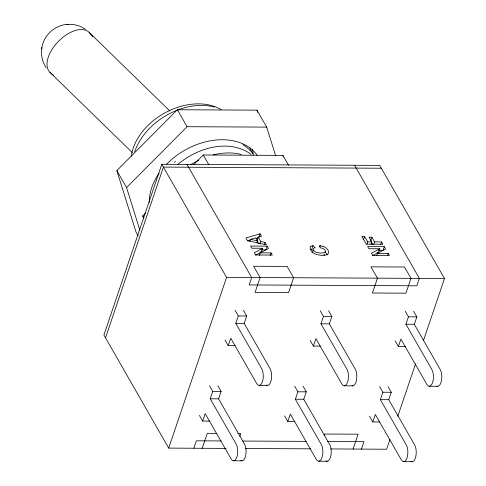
<?xml version="1.0" encoding="UTF-8"?>
<svg xmlns="http://www.w3.org/2000/svg" width="486" height="486" viewBox="0 0 486 486"><rect width="100%" height="100%" fill="white"/><g stroke="black" fill="none" stroke-linecap="round" stroke-linejoin="round"><path stroke-width="0.73" d="M41.772 48.406C40.8 55.1 42.397 62.123 46.152 67.748M41.814 48.102C43.467 35.539 54.657 25.181 67.268 24.391M41.693 48.94L41.899 47.531M423.585 340.194L444.502 278.508L379.718 165.392L161.789 164.274L103.907 334.994L168.685 448.104L226.057 448.402M105.523 337.819L163.405 167.099L381.34 168.223M168.685 448.104L226.567 277.385L161.789 164.274M249.859 241.196L250.484 239.337L255.818 237.842L257.531 240.831L256.9 242.684M256.96 240.88L258.224 237.168L261.511 236.251L260.101 233.784L245.91 238.019L247.429 240.661L266.456 244.883L265.046 242.417L260.703 241.499L258.224 237.168M258.838 237.496L260.101 233.784M259.864 243.972L260.703 241.499M209.648 421.089L202.662 421.052L205.177 413.635L231.093 458.875A9.331 4.101 -89.7 0 0 236.846 457.107A9.331 4.101 -89.7 0 0 236.123 444.034L210.213 398.787L212.728 391.364L209.49 385.708M235.218 345.68L228.232 345.643L230.747 338.22L256.663 383.466A9.331 4.101 -89.7 0 0 262.416 381.698A9.331 4.101 -89.7 0 0 261.693 368.619L235.783 323.372L238.298 315.949L235.06 310.293M193.829 448.238L196.35 440.814L221.124 440.942M259.475 255.332L260.314 252.86L268.509 248.474L267.179 246.141L250.515 246.056L251.754 248.218L262.665 248.279L261.407 251.991L255.642 255.071M264.208 244.895L265.046 242.417M267.179 246.141L265.921 249.853L261.377 249.828M240.843 460.479A9.331 4.101 -89.7 0 0 245.643 455.661A9.331 4.101 -89.7 0 0 244.507 444.076L218.597 398.83L221.112 391.406L217.874 385.75M266.413 385.07A9.331 4.101 -89.7 0 0 271.212 380.246A9.331 4.101 -89.7 0 0 270.076 368.661L244.166 323.415L246.681 315.991L243.443 310.335M202.212 448.28L207.249 433.433L216.932 433.482M270.216 255.387L271.054 252.914L260.314 252.86M239.859 436.307L240.777 433.603L237.794 433.591M319.551 246.827L319.97 245.588L323.05 246.39M294.808 421.526L287.821 421.49L290.342 414.072L316.252 459.313A9.331 4.101 -89.7 0 0 322.005 457.551A9.331 4.101 -89.7 0 0 321.289 444.471L295.373 399.225L297.888 391.801L294.65 386.145M320.377 346.117L313.391 346.081L315.912 338.657L341.822 383.904A9.331 4.101 -89.7 0 0 347.575 382.136A9.331 4.101 -89.7 0 0 346.852 369.056L320.942 323.81L323.457 316.386L320.219 310.73M326.003 460.916A9.331 4.101 -89.7 0 0 330.802 456.099A9.331 4.101 -89.7 0 0 329.666 444.514L303.756 399.267L306.271 391.844L303.033 386.188M351.973 385.714A9.331 4.101 -89.7 0 0 356.463 380.265A9.331 4.101 -89.7 0 0 355.236 369.099L329.326 323.852L331.841 316.435L328.603 310.779M363.619 239.598L364.67 236.506L361.876 236.494L366.274 244.172L382.932 244.258L381.613 241.955L374.578 241.919L371.899 237.241L369.105 237.223L371.784 241.9L370.946 244.379M366.906 244.355L367.744 241.882L364.67 236.506M370.636 240.953L371.899 237.241M373.74 244.391L374.578 241.919M376.589 255.824L377.428 253.352L385.629 248.96L384.292 246.633L367.629 246.548L368.874 248.71L379.779 248.765L378.521 252.477L372.756 255.563M380.775 244.428L381.613 241.955M384.292 246.633L383.035 250.345L378.491 250.32M324.138 435.383L324.593 434.034L358.121 434.211L353.091 449.052M387.33 255.879L388.168 253.406L377.428 253.352M361.475 449.094L363.99 441.677L327.297 441.488M379.803 421.963L372.817 421.927L375.332 414.509L401.248 459.75A9.331 4.101 -89.7 0 0 407.001 457.988A9.331 4.101 -89.7 0 0 406.278 444.909L380.368 399.662L382.883 392.238L379.645 386.583M405.373 346.554L398.386 346.518L400.901 339.094L426.817 384.341A9.331 4.101 -89.7 0 0 432.57 382.573A9.331 4.101 -89.7 0 0 431.847 369.494L405.938 324.247L408.453 316.823L405.215 311.168M410.998 461.354A9.331 4.101 -89.7 0 0 415.797 456.536A9.331 4.101 -89.7 0 0 414.661 444.951L388.751 399.705L391.266 392.281L388.028 386.625M436.969 386.151A9.331 4.101 -89.7 0 0 441.458 380.702A9.331 4.101 -89.7 0 0 440.231 369.536L414.321 324.29L416.836 316.872L413.598 311.216M390.021 439.186L386.619 449.228L330.735 448.936M397.803 416.229L415.56 363.868M134.677 151.711C141.517 132.392 158.199 117.776 176.916 110.273M138.188 235.795L135.946 231.877L116.84 170.604L177.36 109.745L256.985 110.152L266.705 127.119L275.696 155.951M139.816 230.103L126.554 187.572L187.074 126.706L266.705 127.119M143.649 218.73L142.75 215.851L145.405 213.178M193.714 164.596L203.27 154.985L282.901 155.399L288.502 165.185M174.359 162.263L175.428 161.328M177.9 164.432C197.213 147.932 228.639 138.285 251.025 154.25M190.791 164.572L198.653 160.167M262.665 248.279L254.336 252.732L255.636 254.992L272.294 255.077L271.054 252.914M379.779 248.765L371.456 253.218L372.75 255.484L389.408 255.569L388.168 253.406M177.609 110.024C189.218 105.608 202.2 103.84 214.35 107.029M247.489 240.88L250.326 240.035M256 238.34L258.133 237.709M213.141 154.888C222.315 152.647 232.047 152.13 241.269 154.433M67.894 24.349C74.072 23.978 80.366 25.74 85.433 29.3M66.837 24.422L68.326 24.318M367.744 241.882L371.784 241.9M377.063 252.471L378.521 252.477M259.949 251.979L261.407 251.991M226.567 277.385L444.502 278.508M238.298 315.949L246.681 315.991M323.457 316.386L331.841 316.435M408.453 316.823L416.836 316.872M235.783 323.372L244.166 323.415M320.942 323.81L329.326 323.852M405.938 324.247L414.321 324.29M259.263 385.368L267.646 385.41M344.428 385.805L352.806 385.848M429.417 386.242L437.801 386.285M212.728 391.364L221.112 391.406M297.888 391.801L306.271 391.844M382.883 392.238L391.266 392.281M210.213 398.787L218.597 398.83M295.373 399.225L303.756 399.267M380.368 399.662L388.751 399.705M242.787 441.051L306.223 441.379M245.558 448.499L310.499 448.833M233.693 460.783L242.077 460.825M318.859 461.22L327.236 461.263M403.848 461.657L412.231 461.7M250.484 239.337L257.531 240.831M242.836 144.603L246.098 146.723M53.539 75.275L51.504 73.738M246.493 146.997L251.936 152.197M312.219 252.003L310.694 250.102L310.086 248.449A7.108 3.858 18.7 0 1 310.566 246.754M89.059 32.27L169.893 111.033M49.912 72.305L132.374 152.653M315.043 247.793L312.972 245.624L311.714 249.33L313.263 250.958M90.931 34.306L92.814 36.827M354.573 165.264L419.357 278.381L416.836 285.798L249.197 284.936L251.718 277.518L186.934 164.402M371.31 242.119L372.647 244.458M395.148 340.862L398.386 346.518M369.579 416.271L372.817 421.927M257.319 241.499L258.382 243.358M310.153 340.425L313.391 346.081M177.36 109.745L187.074 126.706M203.27 154.985L208.877 164.778M284.583 415.834L287.821 421.49M224.994 339.987L228.232 345.643M116.84 170.604L126.554 187.572M142.75 215.851L143.868 217.807M199.424 415.396L202.662 421.052M249.798 147.841L252.732 153.801M327.169 254.84L326.932 254.3A11.33 6.148 18.7 0 0 326.507 253.577L325.687 252.55A6.865 3.724 18.7 0 0 324.903 251.815M282.901 155.399L283.35 156.838M256.985 110.152L257.659 112.315M319.97 245.588L320.177 247.745L322.364 248.267A3.9 2.12 18.7 0 1 323.397 248.717A4.01 2.175 18.7 0 1 325.085 250.199A5.322 2.886 18.7 0 1 325.31 250.624L325.365 250.77A4.216 2.29 18.7 0 1 325.091 252.252L321.683 253.103A17.198 9.337 18.7 0 1 320.56 253.109L316.161 252.289A4.362 2.369 18.7 0 1 313.944 250.673L313.841 250.521A4.204 2.284 18.7 0 1 314.946 247.696M149.311 202.498A60.659 43.412 -29.8 0 1 159.074 173.302M166.321 164.493A60.659 43.412 -29.8 0 1 257.173 155.265M252.374 149.105A60.659 43.412 -29.8 0 1 253.273 154.998M51.686 73.653A27.994 15.534 -45.7 0 1 58.423 41.383A27.994 15.534 -45.7 0 1 90.432 34.026M131.311 156.243A55.993 40.071 -29.8 0 1 166.455 112.059A55.993 40.071 -29.8 0 1 221.197 109.623M312.109 252.495A4.204 2.284 18.7 0 1 312.644 251.827M324.168 255.411A4.216 2.29 18.7 0 0 324.113 254.482L324.053 254.336A5.322 2.886 18.7 0 0 323.895 254.026M310.384 249.737A7.582 4.113 18.7 0 1 311.751 249.373M323.056 246.372A6.865 3.724 18.7 0 1 326.944 248.838L327.764 249.865A11.33 6.148 18.7 0 1 328.19 250.588L328.579 251.639A7.77 4.216 18.7 0 1 328.208 253.631A8.493 4.611 18.7 0 1 327.698 254.172A8.068 4.38 18.7 0 1 326.452 254.871L322.983 255.411A16.591 9.003 18.7 0 1 321.471 255.387L316.817 254.573A7.873 4.277 18.7 0 1 315.183 253.935A8.219 4.459 18.7 0 1 314.43 253.552A7.758 4.21 18.7 0 1 312.219 252.003M310.505 246.724A7.582 4.113 18.7 0 1 313.008 245.661M260.095 277.561L255.065 292.402L288.593 292.578L293.623 277.731L287.147 266.419L253.619 266.249L260.095 277.561M377.446 278.162L372.41 293.009L405.938 293.18L410.974 278.332L404.498 267.021L370.97 266.85L377.446 278.162"/></g></svg>
